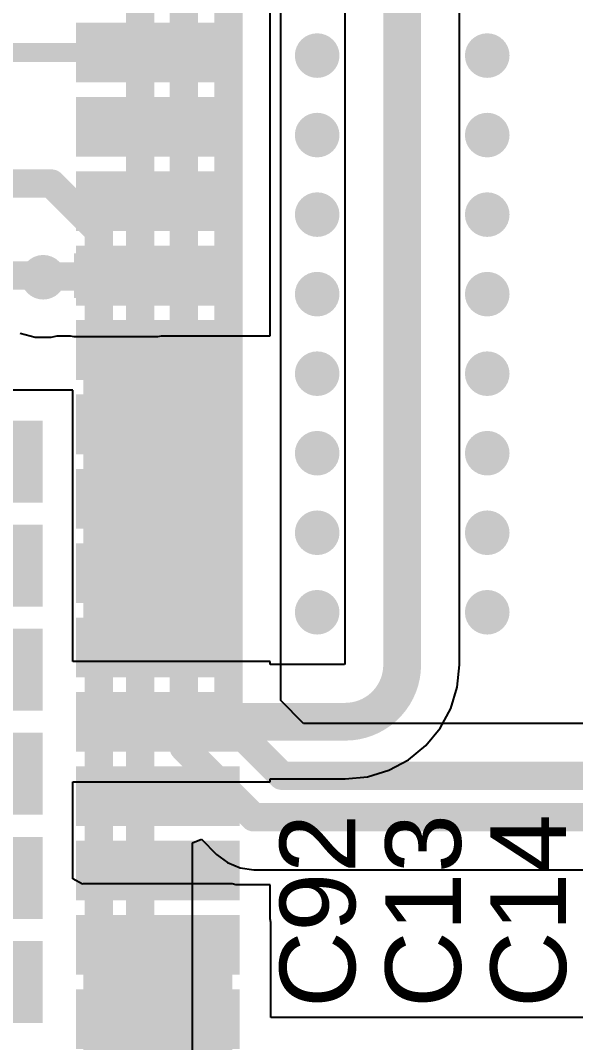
# Model space of a CAD drawing. Header units: millimetres. Extents: x 0 to 214, y 0 to 214.
# Drawn here: x 2.816 to 3.11, y 3.678 to 4.219 of the extents above; entities that cross this region are included whole.
import ezdxf

# ---------------------------------------------------------------- set-up
doc = ezdxf.new("R2010")
doc.units = ezdxf.units.MM
doc.header["$MEASUREMENT"] = 0
for name, color, linetype in [('BottomLayer', 5, 'Continuous'), ('TopLayer', 1, 'Continuous'), ('TopOverlay', 2, 'Continuous'), ('TopPaste', 8, 'Continuous'), ('TopSolder', 216, 'Continuous'), ('ViaHoleLayer', 16, 'Continuous')]:
    doc.layers.add(name, color=color, linetype=linetype)
doc.styles.add('Arial', font='', dxfattribs={"height": 0.2})
doc.styles.get('Arial').set_extended_font_data('Arial')

# ---------------------------------------------------------------- blocks, each defined once
blk = doc.blocks.new('A7672E__FASE__32')
at = {"layer": 'TopLayer'}
for points in [[(-0.34252, 0.43307), (-0.36614, 0.43307), (-0.36614, 0.51181), (-0.34252, 0.51181)], [(-0.30315, 0.43307), (-0.32677, 0.43307), (-0.32677, 0.51181), (-0.30315, 0.51181)], [(-0.26378, 0.43307), (-0.2874, 0.43307), (-0.2874, 0.51181), (-0.26378, 0.51181)], [(-0.22441, 0.43307), (-0.24803, 0.43307), (-0.24803, 0.51181), (-0.22441, 0.51181)], [(-0.18504, 0.43307), (-0.20866, 0.43307), (-0.20866, 0.51181), (-0.18504, 0.51181)], [(-0.14567, 0.43307), (-0.16929, 0.43307), (-0.16929, 0.51181), (-0.14567, 0.51181)], [(-0.1063, 0.43307), (-0.12992, 0.43307), (-0.12992, 0.51181), (-0.1063, 0.51181)], [(-0.06693, 0.43307), (-0.09055, 0.43307), (-0.09055, 0.51181), (-0.06693, 0.51181)], [(-0.02756, 0.43307), (-0.05118, 0.43307), (-0.05118, 0.51181), (-0.02756, 0.51181)], [(0.01181, 0.43307), (-0.01181, 0.43307), (-0.01181, 0.51181), (0.01181, 0.51181)], [(0.05118, 0.43307), (0.02756, 0.43307), (0.02756, 0.51181), (0.05118, 0.51181)], [(0.09055, 0.43307), (0.06693, 0.43307), (0.06693, 0.51181), (0.09055, 0.51181)], [(0.12992, 0.43307), (0.1063, 0.43307), (0.1063, 0.51181), (0.12992, 0.51181)], [(0.16929, 0.43307), (0.14567, 0.43307), (0.14567, 0.51181), (0.16929, 0.51181)], [(-0.12008, 0.40748), (-0.12008, 0.36417), (-0.15551, 0.36417), (-0.15551, 0.40748)], [(-0.06496, 0.40748), (-0.06496, 0.36417), (-0.10039, 0.36417), (-0.10039, 0.40748)], [(-0.00984, 0.40748), (-0.00984, 0.36417), (-0.04528, 0.36417), (-0.04528, 0.40748)], [(0.04528, 0.40748), (0.04528, 0.36417), (0.00984, 0.36417), (0.00984, 0.40748)], [(0.10039, 0.40748), (0.10039, 0.36417), (0.06496, 0.36417), (0.06496, 0.40748)], [(0.15551, 0.40748), (0.15551, 0.36417), (0.12008, 0.36417), (0.12008, 0.40748)]]:
    blk.add_hatch(color=1, dxfattribs=at).paths.add_polyline_path(points)
at = {"layer": 'TopPaste'}
for points in [[(-0.34252, 0.43307), (-0.36614, 0.43307), (-0.36614, 0.51181), (-0.34252, 0.51181)], [(-0.30315, 0.43307), (-0.32677, 0.43307), (-0.32677, 0.51181), (-0.30315, 0.51181)], [(-0.26378, 0.43307), (-0.2874, 0.43307), (-0.2874, 0.51181), (-0.26378, 0.51181)], [(-0.22441, 0.43307), (-0.24803, 0.43307), (-0.24803, 0.51181), (-0.22441, 0.51181)], [(-0.18504, 0.43307), (-0.20866, 0.43307), (-0.20866, 0.51181), (-0.18504, 0.51181)], [(-0.14567, 0.43307), (-0.16929, 0.43307), (-0.16929, 0.51181), (-0.14567, 0.51181)], [(-0.1063, 0.43307), (-0.12992, 0.43307), (-0.12992, 0.51181), (-0.1063, 0.51181)], [(-0.06693, 0.43307), (-0.09055, 0.43307), (-0.09055, 0.51181), (-0.06693, 0.51181)], [(-0.02756, 0.43307), (-0.05118, 0.43307), (-0.05118, 0.51181), (-0.02756, 0.51181)], [(0.01181, 0.43307), (-0.01181, 0.43307), (-0.01181, 0.51181), (0.01181, 0.51181)], [(0.05118, 0.43307), (0.02756, 0.43307), (0.02756, 0.51181), (0.05118, 0.51181)], [(0.09055, 0.43307), (0.06693, 0.43307), (0.06693, 0.51181), (0.09055, 0.51181)], [(0.12992, 0.43307), (0.1063, 0.43307), (0.1063, 0.51181), (0.12992, 0.51181)], [(0.16929, 0.43307), (0.14567, 0.43307), (0.14567, 0.51181), (0.16929, 0.51181)], [(-0.12008, 0.40748), (-0.12008, 0.36417), (-0.15551, 0.36417), (-0.15551, 0.40748)], [(-0.06496, 0.40748), (-0.06496, 0.36417), (-0.10039, 0.36417), (-0.10039, 0.40748)], [(-0.00984, 0.40748), (-0.00984, 0.36417), (-0.04528, 0.36417), (-0.04528, 0.40748)], [(0.04528, 0.40748), (0.04528, 0.36417), (0.00984, 0.36417), (0.00984, 0.40748)], [(0.10039, 0.40748), (0.10039, 0.36417), (0.06496, 0.36417), (0.06496, 0.40748)], [(0.15551, 0.40748), (0.15551, 0.36417), (0.12008, 0.36417), (0.12008, 0.40748)]]:
    blk.add_hatch(color=8, dxfattribs=at).paths.add_polyline_path(points)
at = {"layer": 'TopSolder'}
for points in [[(-0.33852, 0.42907), (-0.37014, 0.42907), (-0.37014, 0.51581), (-0.33852, 0.51581)], [(-0.29915, 0.42907), (-0.33077, 0.42907), (-0.33077, 0.51581), (-0.29915, 0.51581)], [(-0.25978, 0.42907), (-0.2914, 0.42907), (-0.2914, 0.51581), (-0.25978, 0.51581)], [(-0.22041, 0.42907), (-0.25203, 0.42907), (-0.25203, 0.51581), (-0.22041, 0.51581)], [(-0.18104, 0.42907), (-0.21266, 0.42907), (-0.21266, 0.51581), (-0.18104, 0.51581)], [(-0.14167, 0.42907), (-0.17329, 0.42907), (-0.17329, 0.51581), (-0.14167, 0.51581)], [(-0.1023, 0.42907), (-0.13392, 0.42907), (-0.13392, 0.51581), (-0.1023, 0.51581)], [(-0.06293, 0.42907), (-0.09455, 0.42907), (-0.09455, 0.51581), (-0.06293, 0.51581)], [(-0.02356, 0.42907), (-0.05518, 0.42907), (-0.05518, 0.51581), (-0.02356, 0.51581)], [(0.01581, 0.42907), (-0.01581, 0.42907), (-0.01581, 0.51581), (0.01581, 0.51581)], [(0.05518, 0.42907), (0.02356, 0.42907), (0.02356, 0.51581), (0.05518, 0.51581)], [(0.09455, 0.42907), (0.06293, 0.42907), (0.06293, 0.51581), (0.09455, 0.51581)], [(0.13392, 0.42907), (0.1023, 0.42907), (0.1023, 0.51581), (0.13392, 0.51581)], [(0.17329, 0.42907), (0.14167, 0.42907), (0.14167, 0.51581), (0.17329, 0.51581)], [(-0.11608, 0.41148), (-0.11608, 0.36017), (-0.15951, 0.36017), (-0.15951, 0.41148)], [(-0.06096, 0.41148), (-0.06096, 0.36017), (-0.10439, 0.36017), (-0.10439, 0.41148)], [(-0.00584, 0.41148), (-0.00584, 0.36017), (-0.04928, 0.36017), (-0.04928, 0.41148)], [(0.04928, 0.41148), (0.04928, 0.36017), (0.00584, 0.36017), (0.00584, 0.41148)], [(0.10439, 0.41148), (0.10439, 0.36017), (0.06096, 0.36017), (0.06096, 0.41148)], [(0.15951, 0.41148), (0.15951, 0.36017), (0.11608, 0.36017), (0.11608, 0.41148)]]:
    blk.add_hatch(color=216, dxfattribs=at).paths.add_polyline_path(points)

msp = doc.modelspace()

# ---------------------------------------------------------------- hatches: boundary and pattern name
at = {"layer": 'BottomLayer'}
h = msp.add_hatch(color=5, dxfattribs=at)
edge = h.paths.add_edge_path()
edge.add_arc((2.973, 4.20079), 0.01181, 0, 360)
h = msp.add_hatch(color=5, dxfattribs=at)
edge = h.paths.add_edge_path()
edge.add_arc((3.063, 4.20079), 0.01181, 0, 360)
h = msp.add_hatch(color=5, dxfattribs=at)
edge = h.paths.add_edge_path()
edge.add_arc((2.973, 4.15868), 0.01181, 0, 360)
h = msp.add_hatch(color=5, dxfattribs=at)
edge = h.paths.add_edge_path()
edge.add_arc((3.063, 4.15868), 0.01181, 0, 360)
h = msp.add_hatch(color=5, dxfattribs=at)
edge = h.paths.add_edge_path()
edge.add_arc((2.973, 4.11657), 0.01181, 0, 360)
h = msp.add_hatch(color=5, dxfattribs=at)
edge = h.paths.add_edge_path()
edge.add_arc((3.063, 4.11657), 0.01181, 0, 360)
h = msp.add_hatch(color=5, dxfattribs=at)
edge = h.paths.add_edge_path()
edge.add_arc((2.82803, 4.0834), 0.01181, 0, 360)
h = msp.add_hatch(color=5, dxfattribs=at)
edge = h.paths.add_edge_path()
edge.add_arc((2.973, 4.07445), 0.01181, 0, 360)
h = msp.add_hatch(color=5, dxfattribs=at)
edge = h.paths.add_edge_path()
edge.add_arc((3.063, 4.07445), 0.01181, 0, 360)
h = msp.add_hatch(color=5, dxfattribs=at)
edge = h.paths.add_edge_path()
edge.add_arc((2.973, 4.03234), 0.01181, 0, 360)
h = msp.add_hatch(color=5, dxfattribs=at)
edge = h.paths.add_edge_path()
edge.add_arc((3.063, 4.03234), 0.01181, 0, 360)
h = msp.add_hatch(color=5, dxfattribs=at)
edge = h.paths.add_edge_path()
edge.add_arc((2.973, 3.99023), 0.01181, 0, 360)
h = msp.add_hatch(color=5, dxfattribs=at)
edge = h.paths.add_edge_path()
edge.add_arc((3.063, 3.99023), 0.01181, 0, 360)
h = msp.add_hatch(color=5, dxfattribs=at)
edge = h.paths.add_edge_path()
edge.add_arc((2.973, 3.94811), 0.01181, 0, 360)
h = msp.add_hatch(color=5, dxfattribs=at)
edge = h.paths.add_edge_path()
edge.add_arc((3.063, 3.94811), 0.01181, 0, 360)
h = msp.add_hatch(color=5, dxfattribs=at)
edge = h.paths.add_edge_path()
edge.add_arc((2.973, 3.906), 0.01181, 0, 360)
h = msp.add_hatch(color=5, dxfattribs=at)
edge = h.paths.add_edge_path()
edge.add_arc((3.063, 3.906), 0.01181, 0, 360)
at = {"layer": 'TopLayer'}
h = msp.add_hatch(color=1, dxfattribs=at)
edge = h.paths.add_edge_path()
edge.add_arc((2.973, 4.20079), 0.01181, 0, 360)
h = msp.add_hatch(color=1, dxfattribs=at)
edge = h.paths.add_edge_path()
edge.add_arc((3.063, 4.20079), 0.01181, 0, 360)
h = msp.add_hatch(color=1, dxfattribs=at)
edge = h.paths.add_edge_path()
edge.add_arc((2.973, 4.15868), 0.01181, 0, 360)
h = msp.add_hatch(color=1, dxfattribs=at)
edge = h.paths.add_edge_path()
edge.add_arc((3.063, 4.15868), 0.01181, 0, 360)
h = msp.add_hatch(color=1, dxfattribs=at)
edge = h.paths.add_edge_path()
edge.add_arc((2.973, 4.11657), 0.01181, 0, 360)
h = msp.add_hatch(color=1, dxfattribs=at)
edge = h.paths.add_edge_path()
edge.add_arc((3.063, 4.11657), 0.01181, 0, 360)
h = msp.add_hatch(color=1, dxfattribs=at)
edge = h.paths.add_edge_path()
edge.add_arc((2.82803, 4.0834), 0.01181, 0, 360)
for points in [[(2.84426, 4.09607), (2.84426, 4.07244), (2.8887, 4.07244), (2.8887, 4.09607)], [(2.84933, 3.87559), (2.92807, 3.87559), (2.92807, 4.0567), (2.84933, 4.0567)], [(2.84933, 3.63937), (2.92807, 3.63937), (2.92807, 3.74174), (2.84933, 3.74174)]]:
    msp.add_hatch(color=1, dxfattribs=at).paths.add_polyline_path(points)
h = msp.add_hatch(color=1, dxfattribs=at)
edge = h.paths.add_edge_path()
edge.add_arc((2.973, 4.07445), 0.01181, 0, 360)
h = msp.add_hatch(color=1, dxfattribs=at)
edge = h.paths.add_edge_path()
edge.add_arc((3.063, 4.07445), 0.01181, 0, 360)
h = msp.add_hatch(color=1, dxfattribs=at)
edge = h.paths.add_edge_path()
edge.add_arc((2.973, 4.03234), 0.01181, 0, 360)
h = msp.add_hatch(color=1, dxfattribs=at)
edge = h.paths.add_edge_path()
edge.add_arc((3.063, 4.03234), 0.01181, 0, 360)
h = msp.add_hatch(color=1, dxfattribs=at)
edge = h.paths.add_edge_path()
edge.add_arc((2.973, 3.99023), 0.01181, 0, 360)
h = msp.add_hatch(color=1, dxfattribs=at)
edge = h.paths.add_edge_path()
edge.add_arc((3.063, 3.99023), 0.01181, 0, 360)
h = msp.add_hatch(color=1, dxfattribs=at)
edge = h.paths.add_edge_path()
edge.add_arc((2.973, 3.94811), 0.01181, 0, 360)
h = msp.add_hatch(color=1, dxfattribs=at)
edge = h.paths.add_edge_path()
edge.add_arc((3.063, 3.94811), 0.01181, 0, 360)
h = msp.add_hatch(color=1, dxfattribs=at)
edge = h.paths.add_edge_path()
edge.add_arc((2.973, 3.906), 0.01181, 0, 360)
h = msp.add_hatch(color=1, dxfattribs=at)
edge = h.paths.add_edge_path()
edge.add_arc((3.063, 3.906), 0.01181, 0, 360)
at = {"layer": 'ViaHoleLayer'}
h = msp.add_hatch(color=16, dxfattribs=at)
edge = h.paths.add_edge_path()
edge.add_arc((2.973, 4.20079), 0.00591, 0, 360)
h = msp.add_hatch(color=16, dxfattribs=at)
edge = h.paths.add_edge_path()
edge.add_arc((3.063, 4.20079), 0.00591, 0, 360)
h = msp.add_hatch(color=16, dxfattribs=at)
edge = h.paths.add_edge_path()
edge.add_arc((2.973, 4.15868), 0.00591, 0, 360)
h = msp.add_hatch(color=16, dxfattribs=at)
edge = h.paths.add_edge_path()
edge.add_arc((3.063, 4.15868), 0.00591, 0, 360)
h = msp.add_hatch(color=16, dxfattribs=at)
edge = h.paths.add_edge_path()
edge.add_arc((2.973, 4.11657), 0.00591, 0, 360)
h = msp.add_hatch(color=16, dxfattribs=at)
edge = h.paths.add_edge_path()
edge.add_arc((3.063, 4.11657), 0.00591, 0, 360)
h = msp.add_hatch(color=16, dxfattribs=at)
edge = h.paths.add_edge_path()
edge.add_arc((2.82803, 4.0834), 0.00591, 0, 360)
h = msp.add_hatch(color=16, dxfattribs=at)
edge = h.paths.add_edge_path()
edge.add_arc((2.973, 4.07445), 0.00591, 0, 360)
h = msp.add_hatch(color=16, dxfattribs=at)
edge = h.paths.add_edge_path()
edge.add_arc((3.063, 4.07445), 0.00591, 0, 360)
h = msp.add_hatch(color=16, dxfattribs=at)
edge = h.paths.add_edge_path()
edge.add_arc((2.973, 4.03234), 0.00591, 0, 360)
h = msp.add_hatch(color=16, dxfattribs=at)
edge = h.paths.add_edge_path()
edge.add_arc((3.063, 4.03234), 0.00591, 0, 360)
h = msp.add_hatch(color=16, dxfattribs=at)
edge = h.paths.add_edge_path()
edge.add_arc((2.973, 3.99023), 0.00591, 0, 360)
h = msp.add_hatch(color=16, dxfattribs=at)
edge = h.paths.add_edge_path()
edge.add_arc((3.063, 3.99023), 0.00591, 0, 360)
h = msp.add_hatch(color=16, dxfattribs=at)
edge = h.paths.add_edge_path()
edge.add_arc((2.973, 3.94811), 0.00591, 0, 360)
h = msp.add_hatch(color=16, dxfattribs=at)
edge = h.paths.add_edge_path()
edge.add_arc((3.063, 3.94811), 0.00591, 0, 360)
h = msp.add_hatch(color=16, dxfattribs=at)
edge = h.paths.add_edge_path()
edge.add_arc((2.973, 3.906), 0.00591, 0, 360)
h = msp.add_hatch(color=16, dxfattribs=at)
edge = h.paths.add_edge_path()
edge.add_arc((3.063, 3.906), 0.00591, 0, 360)

# ---------------------------------------------------------------- linework, layer by layer
at = {"layer": 'BottomLayer'}
for p, q in [((2.95373, 3.85923), (2.95373, 4.37309)), ((2.96581, 3.84715), (2.95373, 3.85923)), ((3.26596, 3.84715), (2.96581, 3.84715)), ((2.90711, 3.78395), (2.91173, 3.78587)), ((2.90711, 3.44843), (2.90711, 3.78395)), ((2.91173, 3.78587), (2.9198, 3.7778)), ((2.9198, 3.7778), (2.92554, 3.7734)), ((2.92554, 3.7734), (2.93223, 3.77062)), ((2.93223, 3.77062), (2.93941, 3.76968)), ((2.93941, 3.76968), (3.40222, 3.76968))]:
    msp.add_line(p, q, dxfattribs=at)
at = {"layer": 'BottomLayer', "const_width": 0.015}
for points in [[(2.926, 3.84774), (2.926, 4.37309)], [(2.9024, 3.83443), (2.9024, 4.3598)], [(2.87938, 3.43694), (2.87938, 4.34494)], [(2.73266, 4.133), (2.83238, 4.133)], [(2.83238, 4.133), (2.85738, 4.108)], [(2.85738, 3.42288), (2.85738, 4.108)], [(2.77996, 4.08425), (2.82718, 4.08425)], [(2.82718, 4.08425), (2.82803, 4.0834)], [(2.926, 3.84774), (2.95433, 3.81942)], [(2.9024, 3.83443), (2.93941, 3.79742)], [(2.95433, 3.81942), (3.35692, 3.81942)], [(2.93941, 3.79742), (3.47734, 3.79742)]]:
    msp.add_lwpolyline(points, dxfattribs=at)
at = {"layer": 'BottomLayer', "const_width": 0.0075}
for points in [[(2.82863, 4.133, 1), (2.83613, 4.133, 1)], [(2.82863, 4.133, 1), (2.83613, 4.133, 1)], [(2.85363, 4.108, 1), (2.86113, 4.108, 1)], [(2.85363, 4.108, 1), (2.86113, 4.108, 1)], [(2.82343, 4.08425, 1), (2.83093, 4.08425, 1)], [(2.82343, 4.08425, 1), (2.83093, 4.08425, 1)], [(2.82428, 4.0834, 1), (2.83178, 4.0834, 1)], [(2.92225, 3.84774, 1), (2.92975, 3.84774, 1)], [(2.92225, 3.84774, 1), (2.92975, 3.84774, 1)], [(2.89865, 3.83443, 1), (2.90615, 3.83443, 1)], [(2.89865, 3.83443, 1), (2.90615, 3.83443, 1)], [(2.95058, 3.81942, 1), (2.95808, 3.81942, 1)], [(2.95058, 3.81942, 1), (2.95808, 3.81942, 1)], [(2.93566, 3.79742, 1), (2.94316, 3.79742, 1)], [(2.93566, 3.79742, 1), (2.94316, 3.79742, 1)]]:
    msp.add_lwpolyline(points, format="xyb", close=True, dxfattribs=at)
at = {"layer": 'TopLayer'}
for p, q in [((2.98772, 4.54319), (2.98772, 3.87851)), ((3.04824, 3.87815), (3.04824, 4.54319)), ((2.94807, 4.20992), (2.94807, 4.24929)), ((2.94807, 4.17055), (2.94807, 4.20992)), ((2.94807, 4.13118), (2.94807, 4.17055)), ((2.94807, 4.09181), (2.94807, 4.13118)), ((2.94807, 4.05244), (2.94807, 4.09181)), ((2.81575, 4.05376), (2.82384, 4.05159)), ((2.82384, 4.05159), (2.83222, 4.05159)), ((2.83222, 4.05159), (2.83541, 4.05244)), ((2.83541, 4.05244), (2.84229, 4.05244)), ((2.84229, 4.05244), (2.84426, 4.05205)), ((2.84426, 4.05205), (2.8887, 4.05205)), ((2.8887, 4.05205), (2.89067, 4.05244)), ((2.89067, 4.05244), (2.94807, 4.05244)), ((2.84374, 4.02355), (2.76043, 4.02355)), ((2.84374, 3.94811), (2.84374, 4.02355)), ((2.84374, 3.89299), (2.84374, 3.94811)), ((2.84374, 3.87985), (2.84374, 3.89299)), ((2.94807, 3.87985), (2.84374, 3.87985)), ((2.94807, 3.87829), (2.94807, 3.87985)), ((2.98751, 3.87829), (2.94807, 3.87829)), ((2.98757, 3.87844), (2.98751, 3.87829)), ((2.98772, 3.87851), (2.98757, 3.87844)), ((3.04711, 3.86636), (3.04827, 3.87815)), ((3.04827, 3.87815), (3.04824, 3.87815)), ((3.04367, 3.85503), (3.04711, 3.86636)), ((3.03809, 3.84459), (3.04367, 3.85503)), ((3.03058, 3.83543), (3.03809, 3.84459)), ((3.02142, 3.82792), (3.03058, 3.83543)), ((3.01098, 3.82234), (3.02142, 3.82792)), ((2.99965, 3.8189), (3.01098, 3.82234)), ((2.84374, 3.76487), (2.84374, 3.81622)), ((2.84374, 3.81622), (2.94807, 3.81622)), ((2.94807, 3.81622), (2.94807, 3.81778)), ((2.94807, 3.81778), (2.98787, 3.81778)), ((2.98787, 3.81774), (2.99965, 3.8189)), ((2.98787, 3.81778), (2.98787, 3.81774)), ((2.84874, 3.76201), (2.84374, 3.76487)), ((2.84933, 3.76213), (2.84874, 3.76201)), ((2.92807, 3.76213), (2.84933, 3.76213)), ((2.93004, 3.76174), (2.92807, 3.76213)), ((2.94807, 3.76174), (2.93004, 3.76174)), ((2.94807, 3.7437), (2.94807, 3.76174)), ((2.94846, 3.74174), (2.94807, 3.7437)), ((2.94846, 3.69143), (2.94846, 3.74174)), ((3.27738, 3.69143), (2.94846, 3.69143))]:
    msp.add_line(p, q, dxfattribs=at)
for points, const_width in [([(3.01798, 3.87815), (3.01798, 4.62704)], 0.02), ([(2.80817, 4.20237), (2.8887, 4.20237)], 0.01), ([(2.82803, 4.0834), (2.82846, 4.08383)], 0.015), ([(2.82846, 4.08383), (2.86605, 4.08383)], 0.015), ([(2.86605, 4.08383), (2.86648, 4.08425)], 0.015), ([(2.86648, 4.08425), (2.8887, 4.08425)], 0.015), ([(2.8887, 3.84803), (2.98787, 3.84803)], 0.02)]:
    msp.add_lwpolyline(points, dxfattribs=dict(at, const_width=const_width))
for points, const_width in [([(2.8862, 4.20237, 1), (2.8912, 4.20237, 1)], 0.005), ([(2.82428, 4.0834, 1), (2.83178, 4.0834, 1)], 0.0075), ([(2.82471, 4.08383, 1), (2.83221, 4.08383, 1)], 0.0075), ([(2.82471, 4.08383, 1), (2.83221, 4.08383, 1)], 0.0075), ([(2.8623, 4.08383, 1), (2.8698, 4.08383, 1)], 0.0075), ([(2.8623, 4.08383, 1), (2.8698, 4.08383, 1)], 0.0075), ([(2.86273, 4.08425, 1), (2.87023, 4.08425, 1)], 0.0075), ([(2.86273, 4.08425, 1), (2.87023, 4.08425, 1)], 0.0075), ([(2.88495, 4.08425, 1), (2.89245, 4.08425, 1)], 0.0075), ([(3.01298, 3.87815, 1), (3.02298, 3.87815, 1)], 0.01), ([(3.01298, 3.87815, 1), (3.02298, 3.87815, 1)], 0.01), ([(2.8837, 3.84803, 1), (2.8937, 3.84803, 1)], 0.01), ([(2.98287, 3.84803, 1), (2.99287, 3.84803, 1)], 0.01), ([(2.98287, 3.84803, 1), (2.99287, 3.84803, 1)], 0.01)]:
    msp.add_lwpolyline(points, format="xyb", close=True, dxfattribs=dict(at, const_width=const_width))
at = {"layer": 'TopLayer', "const_width": 0.02}
msp.add_lwpolyline([(3.01798, 3.87815, -0.414214), (2.98787, 3.84803)], format="xyb", dxfattribs=at)

# ---------------------------------------------------------------- block references
at = {"rotation": 270}
msp.add_blockref('A7672E__FASE__32', (2.41626, 3.84803), dxfattribs=at)

# ---------------------------------------------------------------- texts
at = {"layer": 'TopOverlay', "style": 'Arial'}
for s, p in [('C92', (2.99317, 3.69658)), ('C13', (3.04907, 3.69658)), ('C14', (3.10472, 3.69658))]:
    msp.add_text(s, height=0.04, rotation=90, dxfattribs=at).set_placement(p)

doc.saveas('drawing.dxf')
